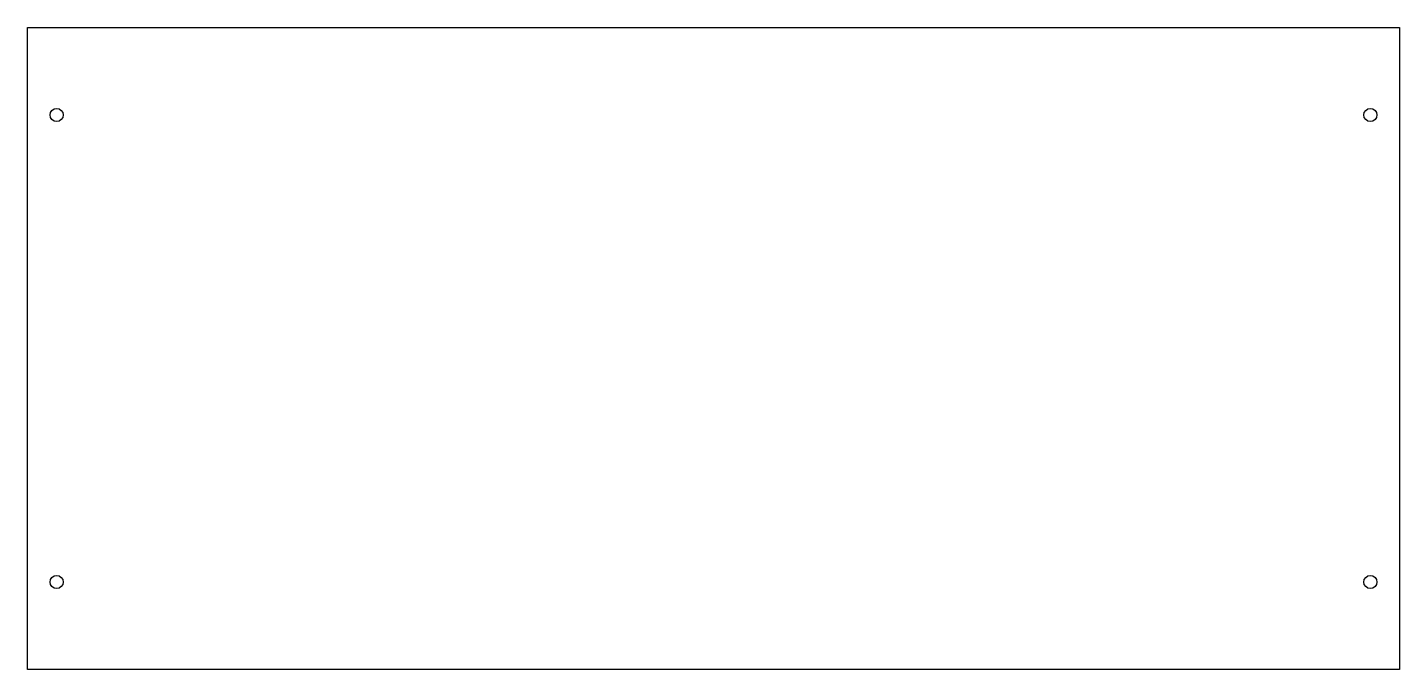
# Model space of a CAD drawing. Header units: millimetres. Extents: x -235 to 235, y -110 to 110.
import ezdxf

# ---------------------------------------------------------------- set-up
doc = ezdxf.new("R2010")
doc.units = ezdxf.units.MM
doc.layers.add('CORTE', color=1, linetype='Continuous')

msp = doc.modelspace()

# ---------------------------------------------------------------- linework, layer by layer
at = {"layer": 'CORTE'}
for p, q in [((-235, -110), (-235, 110)), ((-235, 110), (235, 110)), ((235, 110), (235, -110)), ((235, -110), (-235, -110))]:
    msp.add_line(p, q, dxfattribs=at)
for centre in [(-225, 80), (225, 80), (-225, -80), (225, -80)]:
    msp.add_circle(centre, 2.25, dxfattribs=at)

doc.saveas('drawing.dxf')
